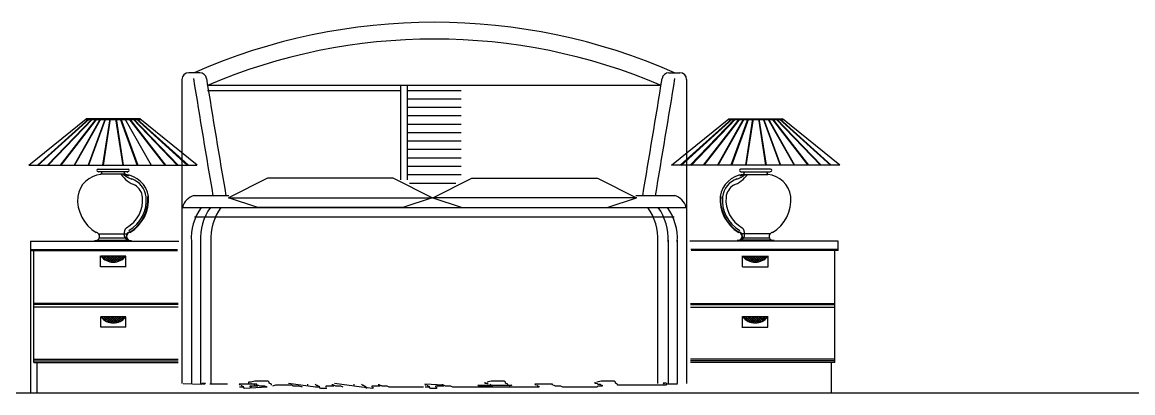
# Model space of a CAD drawing. Header units: inches. Extents: x 18.5 to 61, y 8.5 to 33.3.
# Drawn here: x 48.141 to 51.442, y 15.048 to 16.148 of the extents above; entities that cross this region are included whole.
import ezdxf

# ---------------------------------------------------------------- set-up
doc = ezdxf.new("R2010")
doc.units = ezdxf.units.IN
doc.header["$MEASUREMENT"] = 0
for name, color, linetype in [('02', 2, 'Continuous'), ('1', 1, 'Continuous'), ('4', 4, 'Continuous')]:
    doc.layers.add(name, color=color, linetype=linetype)

msp = doc.modelspace()

# ---------------------------------------------------------------- linework, layer by layer
at = {"layer": '02'}
for p, q in [((48.6919, 15.9455), (49.2658, 15.9455)), ((49.2858, 15.9455), (49.4458, 15.9455)), ((49.2858, 15.9205), (49.4458, 15.9205)), ((49.2858, 15.8955), (49.4458, 15.8955)), ((48.3392, 15.8614, -0.4956), (48.1861, 15.723, -0.4956)), ((48.3401, 15.8604, -0.4956), (48.1883, 15.723, -0.4956)), ((48.3487, 15.8614, -0.4956), (48.2159, 15.723, -0.4956)), ((48.3497, 15.8604, -0.4956), (48.2179, 15.723, -0.4956)), ((48.3608, 15.8614, -0.4956), (48.2537, 15.723, -0.4956)), ((48.3619, 15.8605, -0.4956), (48.2555, 15.723, -0.4956)), ((48.3732, 15.8621, -0.4956), (48.2953, 15.7237, -0.4956)), ((48.3744, 15.8614, -0.4956), (48.2966, 15.723, -0.4956)), ((48.4942, 15.8585, -0.4956), (48.3276, 15.8585, -0.4956)), ((48.3872, 15.8614, -0.4956), (48.3366, 15.723, -0.4956)), ((48.3885, 15.8609, -0.4956), (48.3381, 15.723, -0.4956)), ((48.401, 15.8614, -0.4956), (48.3797, 15.723, -0.4956)), ((48.4024, 15.8612, -0.4956), (48.3812, 15.723, -0.4956)), ((48.4184, 15.8612, -0.4956), (48.4396, 15.7228, -0.4956)), ((48.4198, 15.8614, -0.4956), (48.4411, 15.723, -0.4956)), ((48.4323, 15.8609, -0.4956), (48.4829, 15.7225, -0.4956)), ((48.4336, 15.8614, -0.4956), (48.4842, 15.723, -0.4956)), ((48.4464, 15.8614, -0.4956), (48.5242, 15.723, -0.4956)), ((48.4575, 15.8614, -0.4956), (48.5645, 15.723, -0.4956)), ((48.4601, 15.8614, -0.4956), (48.5671, 15.723, -0.4956)), ((48.4697, 15.8613, -0.4956), (48.6025, 15.7229, -0.4956)), ((48.4721, 15.8614, -0.4956), (48.6049, 15.723, -0.4956)), ((48.4793, 15.8612, -0.4956), (48.6323, 15.7228, -0.4956)), ((48.4816, 15.8614, -0.4956), (48.6347, 15.723, -0.4956)), ((49.2858, 15.8705), (49.4458, 15.8705)), ((49.2858, 15.8455), (49.4458, 15.8455)), ((50.25, 15.8614, -0.4956), (50.0969, 15.723, -0.4956)), ((50.2523, 15.8612, -0.4956), (50.0993, 15.7228, -0.4956)), ((50.2594, 15.8614, -0.4956), (50.1266, 15.723, -0.4956)), ((50.2619, 15.8613, -0.4956), (50.1291, 15.7229, -0.4956)), ((50.2715, 15.8614, -0.4956), (50.1645, 15.723, -0.4956)), ((50.2741, 15.8614, -0.4956), (50.167, 15.723, -0.4956)), ((50.2852, 15.8614, -0.4956), (50.2074, 15.723, -0.4956)), ((50.2865, 15.8607, -0.4956), (50.2086, 15.7223, -0.4956)), ((50.2383, 15.8593, -0.4956), (50.4031, 15.8593, -0.4956)), ((50.298, 15.8614, -0.4956), (50.2474, 15.723, -0.4956)), ((50.2993, 15.8609, -0.4956), (50.2487, 15.7225, -0.4956)), ((50.3117, 15.8614, -0.4956), (50.2905, 15.723, -0.4956)), ((50.3132, 15.8612, -0.4956), (50.2919, 15.7228, -0.4956)), ((50.3292, 15.8612, -0.4956), (50.3504, 15.723, -0.4956)), ((50.3306, 15.8614, -0.4956), (50.3518, 15.723, -0.4956)), ((50.343, 15.8609, -0.4956), (50.3934, 15.723, -0.4956)), ((50.3444, 15.8614, -0.4956), (50.395, 15.723, -0.4956)), ((50.3572, 15.8614, -0.4956), (50.435, 15.723, -0.4956)), ((50.3584, 15.8621, -0.4956), (50.4362, 15.7237, -0.4956)), ((50.3697, 15.8605, -0.4956), (50.476, 15.723, -0.4956)), ((50.3708, 15.8614, -0.4956), (50.4779, 15.723, -0.4956)), ((50.3819, 15.8604, -0.4956), (50.5137, 15.723, -0.4956)), ((50.3829, 15.8614, -0.4956), (50.5157, 15.723, -0.4956)), ((50.3914, 15.8604, -0.4956), (50.5433, 15.723, -0.4956)), ((50.3924, 15.8614, -0.4956), (50.5455, 15.723, -0.4956)), ((49.2858, 15.8205), (49.4458, 15.8205)), ((49.2858, 15.7955), (49.4458, 15.7955)), ((49.2858, 15.7705), (49.4458, 15.7705)), ((49.2858, 15.7455), (49.4458, 15.7455)), ((49.2858, 15.7205), (49.4458, 15.7205)), ((48.4474, 15.6972, -0.4956), (48.3757, 15.6972, -0.4956)), ((49.2858, 15.6955), (49.4458, 15.6955)), ((50.3638, 15.7027, -0.4956), (50.2776, 15.7027, -0.4956)), ((49.2919, 15.6705), (49.4301, 15.6705)), ((48.6986, 15.5978), (50.1158, 15.5978)), ((48.6533, 15.5703), (50.0783, 15.5703)), ((48.3679, 15.5195, -0.4956), (48.4539, 15.5195, -0.4956)), ((50.3636, 15.5195, -0.4956), (50.2777, 15.5195, -0.4956)), ((48.1652, 15.4978), (48.1652, 15.0478)), ((48.3633, 15.5005, -0.4956), (48.4585, 15.5005, -0.4956)), ((48.3701, 15.5076, -0.4956), (48.4517, 15.5076, -0.4956)), ((48.6436, 15.5012), (48.6436, 15.0752)), ((48.6711, 15.5012), (48.6711, 15.0752)), ((48.702, 15.5012), (48.702, 15.0752)), ((50.0296, 15.5012), (50.0296, 15.0752)), ((50.0605, 15.5012), (50.0605, 15.0752)), ((50.088, 15.5012), (50.088, 15.0752)), ((50.3683, 15.5005, -0.4956), (50.2731, 15.5005, -0.4956)), ((48.1652, 15.4698), (48.6028, 15.4698)), ((48.4489, 15.4534), (48.3748, 15.4534)), ((48.4489, 15.4226), (48.4489, 15.4534)), ((50.5664, 15.4698), (50.1288, 15.4698)), ((50.2827, 15.4534), (50.3568, 15.4534)), ((48.6042, 15.3099, 0.4956), (48.1752, 15.3099, 0.4956)), ((50.1274, 15.3099, 0.4956), (50.5564, 15.3099, 0.4956)), ((48.4489, 15.2729), (48.3748, 15.2729)), ((48.3748, 15.2421), (48.3748, 15.2729)), ((48.4489, 15.2421), (48.4489, 15.2729)), ((50.3568, 15.2421), (50.3568, 15.2729)), ((48.4489, 15.2421), (48.3748, 15.2421)), ((50.2827, 15.2421), (50.3568, 15.2421)), ((48.1752, 15.1428), (48.6042, 15.1428)), ((48.1752, 15.1378), (48.6042, 15.1378)), ((50.5564, 15.1428), (50.1274, 15.1428)), ((50.5564, 15.1378), (50.1274, 15.1378))]:
    msp.add_line(p, q, dxfattribs=at)
for centre, radius, start, end in [((49.3658, 14.3759), 1.7219, 66.9601, 113.0399), ((93.7696, 23.302), 45.7098, 189.21664, 189.65881), ((4.9613, 23.302), 45.7098, 350.34119, 350.78336), ((48.3678, 15.7035, -0.4956), 0.00072, 90, 270), ((48.3757, 15.6965, -0.4956), 0.00072, 90, 270), ((48.3693, 15.7026, -0.4956), 0.00858, 320.6246, 0.7137), ((48.5037, 15.7424, -0.4956), 0.0828, 214.2502, 250.7916), ((48.4935, 15.7599, -0.4956), 0.082, 231.488, 250.8996), ((48.4525, 15.7026, -0.4956), 0.00858, 179.2863, 219.3754), ((48.4638, 15.7329, -0.4956), 0.0408, 245.6152, 260.9603), ((48.4474, 15.6965, -0.4956), 0.00072, 270, 90), ((48.454, 15.7035, -0.4956), 0.00072, 270, 90), ((48.4461, 15.622, -0.4956), 0.0639, 7.1493, 71.1991), ((50.2855, 15.622, -0.4956), 0.0639, 108.8009, 172.8507), ((50.2279, 15.7424, -0.4956), 0.0828, 289.2084, 325.7498), ((50.2381, 15.7599, -0.4956), 0.082, 289.1004, 308.512), ((50.2678, 15.7329, -0.4956), 0.0408, 279.0397, 294.3848), ((50.2776, 15.7035, -0.4956), 0.00072, 90, 270), ((50.2842, 15.6965, -0.4956), 0.00072, 90, 270), ((50.2791, 15.7026, -0.4956), 0.00858, 320.6246, 0.7137), ((50.3623, 15.7026, -0.4956), 0.00858, 179.2863, 219.3754), ((50.3558, 15.6965, -0.4956), 0.00072, 270, 90), ((50.3638, 15.7035, -0.4956), 0.00072, 270, 90), ((48.4504, 15.623, -0.4956), 0.0486, 6.2048, 57.6999), ((50.2811, 15.623, -0.4956), 0.0486, 122.3001, 173.7952), ((48.4034, 15.6207, -0.4956), 0.0957, 299.4727, 4.9577), ((48.4034, 15.6207, -0.4956), 0.1065, 300.8903, 4.9577), ((48.4034, 15.6207, -0.4956), 0.1115, 300.7478, 5.0638), ((50.3282, 15.6207, -0.4956), 0.1115, 174.9362, 239.2522), ((50.3282, 15.6207, -0.4956), 0.1065, 175.0423, 239.1097), ((50.3282, 15.6207, -0.4956), 0.0957, 175.0423, 240.5273), ((48.7994, 15.5061), 0.1561, 143.9523, 183.7065), ((48.8268, 15.5061), 0.1561, 144.007, 183.7065), ((48.8577, 15.5061), 0.1561, 144.007, 183.7065), ((49.8739, 15.5061), 0.1561, 356.2935, 35.993), ((49.9048, 15.5061), 0.1561, 356.2935, 35.993), ((49.9322, 15.5061), 0.1561, 356.2935, 35.993), ((48.3688, 15.5186, -0.4956), 0.00132, 133.3638, 280.8927), ((48.4691, 15.5198, -0.4956), 0.0257, 136.5095, 228.3975), ((48.4631, 15.5117, -0.4956), 0.0136, 99.2924, 256.1745), ((48.4529, 15.5186, -0.4956), 0.00132, 259.1073, 46.6362), ((50.2685, 15.5117, -0.4956), 0.0136, 283.8255, 80.7076), ((50.2786, 15.5186, -0.4956), 0.00132, 133.3638, 280.8927), ((50.2625, 15.5198, -0.4956), 0.0257, 311.6025, 43.4905), ((50.3627, 15.5186, -0.4956), 0.00132, 259.1073, 46.6362), ((48.4118, 15.4828), 0.0473, 218.4308, 321.5692), ((50.3197, 15.4828), 0.0473, 218.4308, 321.5692), ((48.4118, 15.3023), 0.0473, 218.4308, 321.5692), ((50.3197, 15.3023), 0.0473, 218.4308, 321.5692)]:
    msp.add_arc(centre, radius, start, end, dxfattribs=at)
for points in [[(49.2431, 15.685), (48.8699, 15.685), (48.7537, 15.6269, 0.0872), (49.3594, 15.6269, 0.0872)], [(49.4774, 15.685), (49.8506, 15.685), (49.9668, 15.6269, 0.0872), (49.3611, 15.6269, 0.0872)], [(49.2722, 15.5978), (48.8409, 15.5978), (48.7537, 15.6269, 0.0872), (49.3594, 15.6269, 0.0872)], [(49.4483, 15.5978), (49.8796, 15.5978), (49.9668, 15.6269, 0.0872), (49.3611, 15.6269, 0.0872)]]:
    msp.add_3dface(points, dxfattribs=at)
at = {"layer": '1'}
for p, q in [((48.3807, 15.4531), (48.3778, 15.4501)), ((48.3906, 15.4405), (48.378, 15.4531)), ((48.3873, 15.4531), (48.3811, 15.4469)), ((48.4011, 15.4365), (48.3845, 15.4531)), ((48.3938, 15.4531), (48.3848, 15.444)), ((48.4004, 15.4531), (48.3888, 15.4414)), ((48.4088, 15.4353), (48.3911, 15.4531)), ((48.4069, 15.4531), (48.3931, 15.4392)), ((48.4154, 15.4353), (48.3976, 15.4531)), ((48.4135, 15.4531), (48.3978, 15.4374)), ((48.42, 15.4531), (48.403, 15.4361)), ((48.4212, 15.436), (48.4042, 15.4531)), ((48.4266, 15.4531), (48.4088, 15.4353)), ((48.4264, 15.4373), (48.4107, 15.4531)), ((48.4331, 15.4531), (48.4153, 15.4353)), ((48.4312, 15.4391), (48.4173, 15.4531)), ((48.4397, 15.4531), (48.423, 15.4364)), ((48.4356, 15.4413), (48.4238, 15.4531)), ((48.4396, 15.4438), (48.4303, 15.4531)), ((48.4462, 15.4531), (48.4332, 15.44)), ((48.4432, 15.4467), (48.4369, 15.4531)), ((48.4466, 15.4499), (48.4434, 15.4531)), ((50.285, 15.4499), (50.2881, 15.4531)), ((50.2854, 15.4531), (50.2984, 15.44)), ((50.2883, 15.4467), (50.2947, 15.4531)), ((50.2919, 15.4531), (50.3086, 15.4364)), ((50.292, 15.4438), (50.3012, 15.4531)), ((50.296, 15.4413), (50.3078, 15.4531)), ((50.2985, 15.4531), (50.3163, 15.4353)), ((50.3004, 15.4391), (50.3143, 15.4531)), ((50.305, 15.4531), (50.3228, 15.4353)), ((50.3051, 15.4373), (50.3209, 15.4531)), ((50.3104, 15.436), (50.3274, 15.4531)), ((50.3116, 15.4531), (50.3285, 15.4361)), ((50.3162, 15.4353), (50.334, 15.4531)), ((50.3181, 15.4531), (50.3337, 15.4374)), ((50.3228, 15.4353), (50.3405, 15.4531)), ((50.3247, 15.4531), (50.3385, 15.4392)), ((50.3305, 15.4365), (50.3471, 15.4531)), ((50.3312, 15.4531), (50.3428, 15.4414)), ((50.3377, 15.4531), (50.3468, 15.444)), ((50.341, 15.4405), (50.3536, 15.4531)), ((50.3443, 15.4531), (50.3505, 15.4469)), ((50.3508, 15.4531), (50.3538, 15.4501)), ((48.3807, 15.2726), (48.3778, 15.2696)), ((48.3906, 15.26), (48.378, 15.2726)), ((48.3873, 15.2726), (48.3811, 15.2664)), ((48.4011, 15.256), (48.3845, 15.2726)), ((48.3938, 15.2726), (48.3848, 15.2635)), ((48.4004, 15.2726), (48.3888, 15.2609)), ((48.4088, 15.2548), (48.3911, 15.2726)), ((48.4069, 15.2726), (48.3931, 15.2587)), ((48.4154, 15.2548), (48.3976, 15.2726)), ((48.4135, 15.2726), (48.3978, 15.2569)), ((48.42, 15.2726), (48.403, 15.2556)), ((48.4212, 15.2555), (48.4042, 15.2726)), ((48.4266, 15.2726), (48.4088, 15.2548)), ((48.4264, 15.2568), (48.4107, 15.2726)), ((48.4331, 15.2726), (48.4153, 15.2548)), ((48.4312, 15.2586), (48.4173, 15.2726)), ((48.4397, 15.2726), (48.423, 15.2559)), ((48.4356, 15.2608), (48.4238, 15.2726)), ((48.4396, 15.2633), (48.4303, 15.2726)), ((48.4462, 15.2726), (48.4332, 15.2595)), ((48.4432, 15.2662), (48.4369, 15.2726)), ((48.4466, 15.2694), (48.4434, 15.2726)), ((50.285, 15.2694), (50.2881, 15.2726)), ((50.2854, 15.2726), (50.2984, 15.2595)), ((50.2883, 15.2662), (50.2947, 15.2726)), ((50.2919, 15.2726), (50.3086, 15.2559)), ((50.292, 15.2633), (50.3012, 15.2726)), ((50.296, 15.2608), (50.3078, 15.2726)), ((50.2985, 15.2726), (50.3163, 15.2548)), ((50.3004, 15.2586), (50.3143, 15.2726)), ((50.305, 15.2726), (50.3228, 15.2548)), ((50.3051, 15.2568), (50.3209, 15.2726)), ((50.3104, 15.2555), (50.3274, 15.2726)), ((50.3116, 15.2726), (50.3285, 15.2556)), ((50.3162, 15.2548), (50.334, 15.2726)), ((50.3181, 15.2726), (50.3337, 15.2569)), ((50.3228, 15.2548), (50.3405, 15.2726)), ((50.3247, 15.2726), (50.3385, 15.2587)), ((50.3305, 15.256), (50.3471, 15.2726)), ((50.3312, 15.2726), (50.3428, 15.2609)), ((50.3377, 15.2726), (50.3468, 15.2635)), ((50.341, 15.26), (50.3536, 15.2726)), ((50.3443, 15.2726), (50.3505, 15.2664)), ((50.3508, 15.2726), (50.3538, 15.2696)), ((40.3716, 15.0478), (60.6678, 15.0478))]:
    msp.add_line(p, q, dxfattribs=at)
at = {"layer": '4'}
for p, q in [((48.6158, 15.9778), (48.6158, 15.0752)), ((48.6688, 15.9978), (48.6358, 15.9978)), ((50.0628, 15.9978), (50.0958, 15.9978)), ((50.1158, 15.9778), (50.1158, 15.0752)), ((48.6919, 15.9605), (50.0397, 15.9605)), ((49.2658, 15.6802), (49.2658, 15.9605)), ((49.2858, 15.6802), (49.2858, 15.9605)), ((48.1609, 15.723, -0.4956), (48.3311, 15.8614, -0.4956)), ((48.4907, 15.8614, -0.4956), (48.3311, 15.8614, -0.4956)), ((48.6609, 15.723, -0.4956), (48.4907, 15.8614, -0.4956)), ((50.0707, 15.723, -0.4956), (50.2409, 15.8614, -0.4956)), ((50.2409, 15.8614, -0.4956), (50.4005, 15.8614, -0.4956)), ((50.5707, 15.723, -0.4956), (50.4005, 15.8614, -0.4956)), ((48.1609, 15.723, -0.4956), (48.6599, 15.723, -0.4956)), ((50.5707, 15.723, -0.4956), (50.0716, 15.723, -0.4956)), ((48.3664, 15.7114, -0.4956), (48.4554, 15.7114, -0.4956)), ((48.3664, 15.7042, -0.4956), (48.4554, 15.7042, -0.4956)), ((50.3651, 15.7114, -0.4956), (50.2762, 15.7114, -0.4956)), ((50.2842, 15.6957, -0.4956), (50.3571, 15.6957, -0.4956)), ((48.755, 15.6328), (48.6508, 15.6328)), ((50.0808, 15.6328), (49.9645, 15.6328)), ((48.6172, 15.5982), (48.6986, 15.5978)), ((48.1652, 15.4978), (48.6061, 15.4978)), ((48.356, 15.4998, -0.4956), (48.4658, 15.4998, -0.4956)), ((50.5664, 15.4978), (50.1255, 15.4978)), ((50.3756, 15.4998, -0.4956), (50.2658, 15.4998, -0.4956)), ((50.3618, 15.5069, -0.4956), (50.2796, 15.5069, -0.4956)), ((50.5664, 15.4698), (50.5664, 15.4978)), ((48.1652, 15.4728), (48.6029, 15.4728)), ((48.1752, 15.1378), (48.1752, 15.4698)), ((48.3736, 15.4214), (48.3736, 15.4546)), ((50.5664, 15.4728), (50.1286, 15.4728)), ((50.2815, 15.4214), (50.2815, 15.4546)), ((50.358, 15.4214), (50.358, 15.4546)), ((50.5564, 15.1378), (50.5564, 15.4698)), ((48.4501, 15.4214), (48.3736, 15.4214)), ((50.2815, 15.4214), (50.358, 15.4214)), ((48.6042, 15.3124, 0.4956), (48.1752, 15.3124, 0.4956)), ((48.6042, 15.3024, 0.4956), (48.1752, 15.3024, 0.4956)), ((50.1274, 15.3124, 0.4956), (50.5564, 15.3124, 0.4956)), ((50.1274, 15.3024, 0.4956), (50.5564, 15.3024, 0.4956)), ((50.2815, 15.2409), (50.2815, 15.2741)), ((50.2815, 15.2741), (50.358, 15.2741)), ((48.1752, 15.1478), (48.6042, 15.1478)), ((48.1852, 15.0478), (48.1852, 15.1378)), ((50.5564, 15.1478), (50.1274, 15.1478)), ((50.5464, 15.0478), (50.5464, 15.1378)), ((48.6196, 15.0752), (48.6735, 15.0732)), ((48.6735, 15.0732), (48.6766, 15.0763)), ((48.6766, 15.0763), (48.6858, 15.0763)), ((48.6827, 15.0732), (48.6766, 15.0732)), ((48.6858, 15.0763), (48.6827, 15.0732)), ((48.7511, 15.0732), (48.6989, 15.0732)), ((48.7855, 15.0732), (48.7886, 15.0702)), ((48.8378, 15.0732), (48.7855, 15.0732)), ((48.7987, 15.064), (48.7864, 15.064)), ((48.7917, 15.0702), (48.7948, 15.0671)), ((48.7948, 15.0671), (48.7978, 15.0671)), ((48.7978, 15.0671), (48.7978, 15.064)), ((48.8018, 15.0609), (48.7987, 15.064)), ((48.8685, 15.064), (48.8018, 15.0609)), ((48.8138, 15.0794), (48.8138, 15.0763)), ((48.82, 15.0794), (48.8138, 15.0794)), ((48.8417, 15.0671), (48.8171, 15.0671)), ((48.8171, 15.0671), (48.8171, 15.064)), ((48.8323, 15.0825), (48.82, 15.0794)), ((48.82, 15.0763), (48.8231, 15.0732)), ((48.8231, 15.0671), (48.82, 15.064)), ((48.8292, 15.0732), (48.8323, 15.0702)), ((48.8723, 15.0825), (48.8323, 15.0825)), ((48.8354, 15.0702), (48.8354, 15.0671)), ((48.8378, 15.0702), (48.8378, 15.0732)), ((48.847, 15.0671), (48.8409, 15.0702)), ((48.8624, 15.0671), (48.847, 15.0671)), ((48.8685, 15.064), (48.8624, 15.0671)), ((48.8753, 15.0794), (48.8723, 15.0825)), ((48.8753, 15.0763), (48.8753, 15.0794)), ((48.8815, 15.0732), (48.8753, 15.0763)), ((48.8815, 15.0702), (48.8815, 15.0732)), ((48.8938, 15.0702), (48.8846, 15.0671)), ((48.943, 15.0702), (48.8938, 15.0702)), ((49.0122, 15.064), (48.9321, 15.0752)), ((48.9461, 15.0671), (48.943, 15.0702)), ((48.9645, 15.0671), (48.9461, 15.0671)), ((48.9737, 15.064), (48.9645, 15.0671)), ((48.9891, 15.0732), (48.9891, 15.0702)), ((49.0114, 15.0732), (49.0144, 15.0702)), ((49.0245, 15.064), (49.0122, 15.064)), ((49.0144, 15.0702), (49.0175, 15.0702)), ((49.0175, 15.0702), (49.0206, 15.0671)), ((49.0206, 15.0671), (49.0237, 15.0671)), ((49.0237, 15.0671), (49.0237, 15.064)), ((49.0276, 15.0609), (49.0245, 15.064)), ((49.046, 15.0609), (49.0276, 15.0609)), ((49.043, 15.0671), (49.043, 15.064)), ((49.0675, 15.0671), (49.043, 15.0671)), ((49.0636, 15.0702), (49.0636, 15.0732)), ((49.0667, 15.0702), (49.0636, 15.0702)), ((49.0729, 15.0671), (49.0667, 15.0702)), ((49.1497, 15.064), (49.0696, 15.0752)), ((49.0882, 15.0671), (49.0729, 15.0671)), ((49.0944, 15.064), (49.0882, 15.0671)), ((49.1266, 15.0732), (49.1266, 15.0702)), ((49.1489, 15.0732), (49.1519, 15.0702)), ((49.1835, 15.0609), (49.1497, 15.064)), ((49.1519, 15.0702), (49.155, 15.0702)), ((49.155, 15.0702), (49.1581, 15.0671)), ((49.1581, 15.0671), (49.1612, 15.0671)), ((49.1612, 15.0671), (49.1612, 15.064)), ((49.1651, 15.0609), (49.162, 15.064)), ((49.1805, 15.0671), (49.1805, 15.064)), ((49.205, 15.0671), (49.1805, 15.0671)), ((49.1835, 15.064), (49.1835, 15.0609)), ((49.2011, 15.0702), (49.2011, 15.0732)), ((49.2042, 15.0702), (49.2011, 15.0702)), ((49.2104, 15.0671), (49.2042, 15.0702)), ((49.2257, 15.0671), (49.2104, 15.0671)), ((49.2319, 15.064), (49.2257, 15.0671)), ((49.3333, 15.064), (49.2319, 15.064)), ((49.338, 15.0732), (49.3411, 15.0702)), ((49.3934, 15.0702), (49.338, 15.0732)), ((49.3512, 15.064), (49.3389, 15.064)), ((49.3442, 15.0702), (49.3473, 15.0671)), ((49.3473, 15.0671), (49.3503, 15.0671)), ((49.3503, 15.0671), (49.3503, 15.064)), ((49.3543, 15.0609), (49.3512, 15.064)), ((49.3727, 15.0609), (49.3543, 15.0609)), ((49.3942, 15.0671), (49.3696, 15.0671)), ((49.3696, 15.0671), (49.3696, 15.064)), ((49.3727, 15.064), (49.3727, 15.0609)), ((49.3903, 15.0702), (49.3903, 15.0732)), ((49.3995, 15.0671), (49.3934, 15.0702)), ((49.4149, 15.0671), (49.3995, 15.0671)), ((49.421, 15.064), (49.4149, 15.0671)), ((49.5225, 15.064), (49.421, 15.064)), ((49.4955, 15.0702), (49.5963, 15.0702)), ((49.4986, 15.0671), (49.4955, 15.0702)), ((49.517, 15.0671), (49.4986, 15.0671)), ((49.5163, 15.0794), (49.5163, 15.0763)), ((49.5163, 15.0763), (49.5225, 15.0763)), ((49.5262, 15.064), (49.517, 15.0671)), ((49.5348, 15.0825), (49.5225, 15.0794)), ((49.5225, 15.0763), (49.5256, 15.0732)), ((49.5256, 15.0671), (49.5225, 15.064)), ((49.5379, 15.0671), (49.5256, 15.0671)), ((49.6769, 15.064), (49.5262, 15.064)), ((49.5317, 15.0732), (49.5348, 15.0702)), ((49.5748, 15.0825), (49.5348, 15.0825)), ((49.5379, 15.0702), (49.5379, 15.0671)), ((49.5778, 15.0794), (49.5748, 15.0825)), ((49.5778, 15.0763), (49.5778, 15.0794)), ((49.584, 15.0732), (49.5778, 15.0763)), ((49.584, 15.0702), (49.584, 15.0732)), ((49.5963, 15.0702), (49.5871, 15.0671)), ((49.6646, 15.0732), (49.6677, 15.0702)), ((49.7168, 15.0732), (49.6646, 15.0732)), ((49.6707, 15.0702), (49.6738, 15.0671)), ((49.6738, 15.0671), (49.6769, 15.0671)), ((49.6769, 15.0671), (49.6769, 15.064)), ((49.7168, 15.0702), (49.7168, 15.0732)), ((49.7261, 15.0671), (49.7199, 15.0702)), ((49.7414, 15.0671), (49.7261, 15.0671)), ((49.7476, 15.064), (49.7414, 15.0671)), ((49.849, 15.064), (49.7476, 15.064)), ((49.8429, 15.0794), (49.8429, 15.0763)), ((49.8429, 15.0763), (49.849, 15.0763)), ((49.8613, 15.0825), (49.849, 15.0794)), ((49.849, 15.0763), (49.8521, 15.0732)), ((49.8521, 15.0671), (49.849, 15.064)), ((49.8521, 15.0732), (49.8583, 15.0732)), ((49.8644, 15.0671), (49.8521, 15.0671)), ((49.8583, 15.0732), (49.8613, 15.0702)), ((49.9013, 15.0825), (49.8613, 15.0825)), ((49.8613, 15.0702), (49.8644, 15.0702)), ((49.8644, 15.0702), (49.8644, 15.0671)), ((49.9044, 15.0794), (49.9013, 15.0825)), ((49.9044, 15.0763), (49.9044, 15.0794)), ((49.9105, 15.0732), (49.9044, 15.0763)), ((49.9105, 15.0702), (49.9105, 15.0732)), ((50.055, 15.0702), (49.9105, 15.0702)), ((50.0458, 15.0763), (50.0489, 15.0732)), ((50.055, 15.0763), (50.0458, 15.0763)), ((50.0581, 15.0732), (50.055, 15.0763)), ((50.055, 15.0732), (50.055, 15.0702)), ((50.0884, 15.0732), (50.0581, 15.0732))]:
    msp.add_line(p, q, dxfattribs=at)
for centre, radius, start, end in [((49.3658, 14.3759), 1.7719, 66.255, 113.745), ((48.6358, 15.9778), 0.02, 90, 180), ((48.6688, 15.9778), 0.02, 8.562, 90), ((93.8082, 23.302), 45.7098, 189.21664, 189.65881), ((4.9233, 23.302), 45.7098, 350.34119, 350.78336), ((50.0628, 15.9778), 0.02, 90, 171.438), ((50.0958, 15.9778), 0.02, 0, 90), ((48.3818, 15.6193, -0.4956), 0.0768, 95.5359, 171.4779), ((48.3664, 15.7078, -0.4956), 0.0036, 90, 270), ((48.4399, 15.6193, -0.4956), 0.0768, 8.5221, 84.4641), ((48.4554, 15.7078, -0.4956), 0.0036, 270, 90), ((50.2916, 15.6193, -0.4956), 0.0768, 95.5359, 171.4779), ((50.2762, 15.7078, -0.4956), 0.0036, 90, 270), ((50.3497, 15.6193, -0.4956), 0.0768, 8.5221, 84.4641), ((50.3651, 15.7078, -0.4956), 0.0036, 270, 90), ((48.4184, 15.6207, -0.4956), 0.1129, 174.9362, 239.2522), ((48.4034, 15.6207, -0.4956), 0.1129, 300.7478, 5.0638), ((48.6642, 15.5862), 0.0485, 104.3328, 165.6672), ((50.0674, 15.5862), 0.0485, 14.3328, 75.6672), ((50.3282, 15.6207, -0.4956), 0.1129, 174.9362, 239.2522), ((50.3132, 15.6207, -0.4956), 0.1129, 300.7478, 5.0638), ((48.3587, 15.5117, -0.4956), 0.0121, 40.3135, 80.7076), ((48.3587, 15.5117, -0.4956), 0.0121, 283.8255, 27.421), ((48.4631, 15.5117, -0.4956), 0.0121, 99.2924, 256.1745), ((50.2685, 15.5117, -0.4956), 0.0121, 283.8255, 80.7076), ((50.3729, 15.5117, -0.4956), 0.0121, 152.579, 256.1745), ((50.3729, 15.5117, -0.4956), 0.0121, 99.2924, 139.6865)]:
    msp.add_arc(centre, radius, start, end, dxfattribs=at)

doc.saveas('drawing.dxf')
